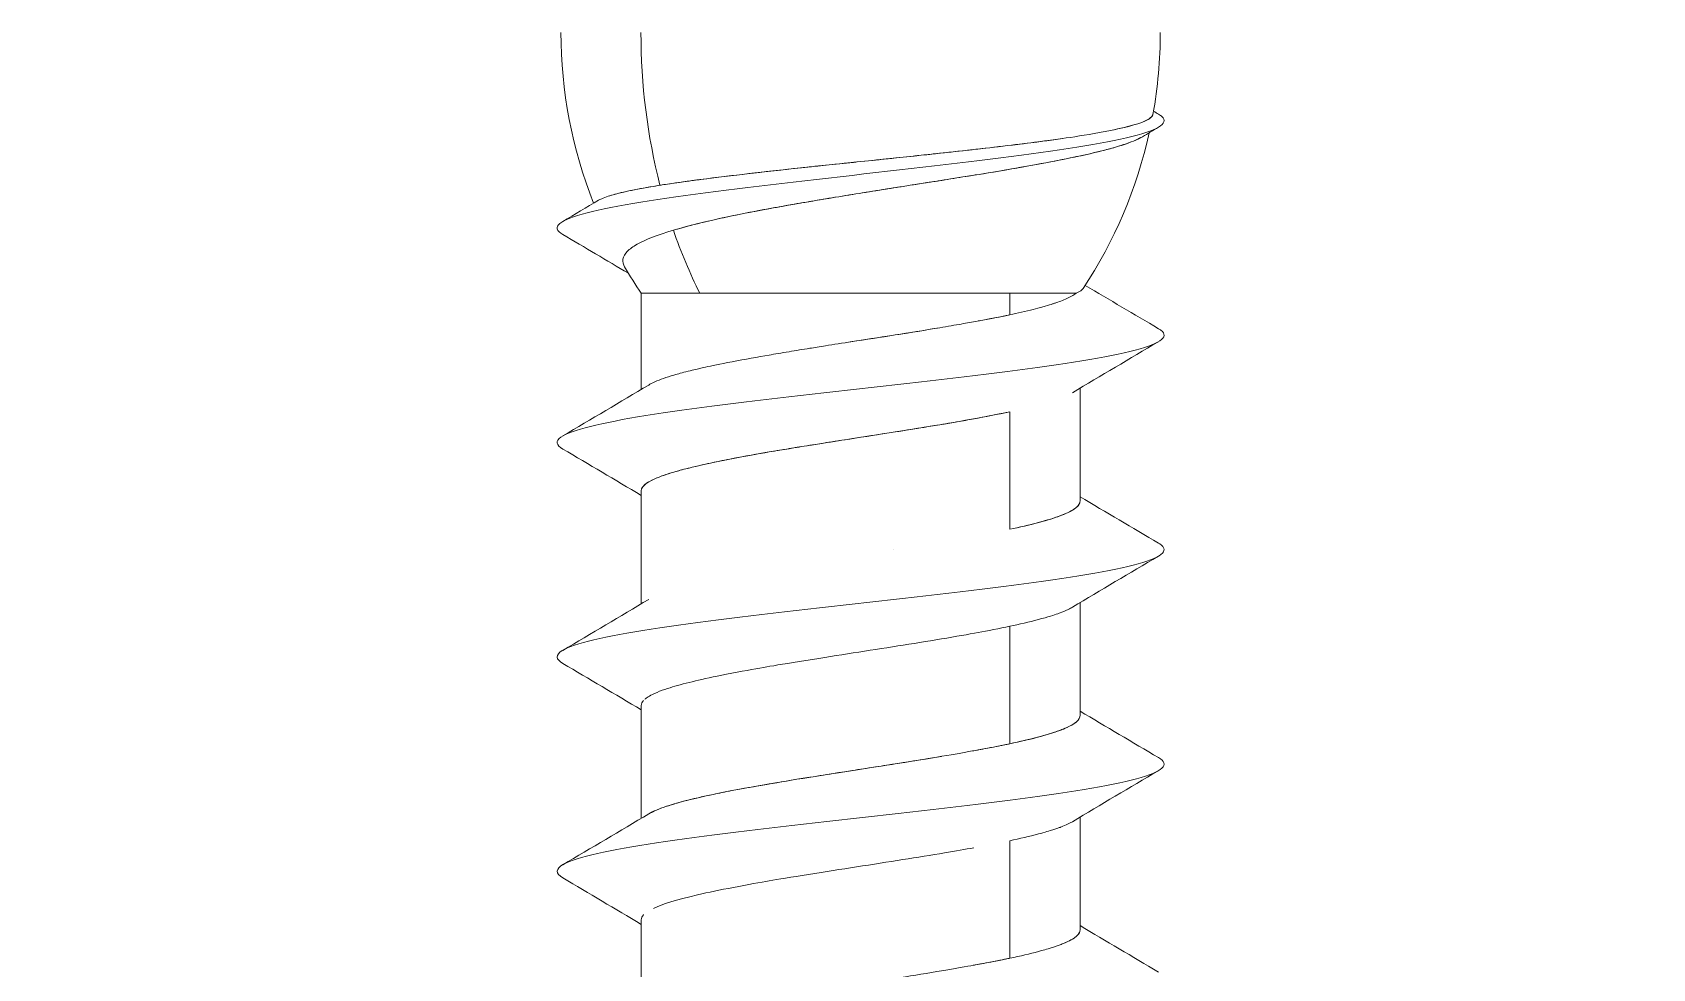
# Model space of a CAD drawing. Header units: inches. Extents: x 10 to 190, y 5 to 37.
# Drawn here: x 18.082 to 18.92, y 26.428 to 26.912 of the extents above; entities that cross this region are included whole.
import ezdxf

# ---------------------------------------------------------------- set-up
doc = ezdxf.new("R2010")
doc.units = ezdxf.units.IN
doc.header["$MEASUREMENT"] = 0

msp = doc.modelspace()

# ---------------------------------------------------------------- linework, layer by layer
at = {"color": 0, "linetype": 'Continuous', "lineweight": 0, "extrusion": (-1, 6.12323e-17, 0)}
for p, q in [((18.39672, 26.77715), (18.58741, 26.77715)), ((18.39672, 26.72735), (18.39672, 26.77715)), ((18.42701, 26.77715), (18.39672, 26.77715)), ((18.62167, 26.77715), (18.42701, 26.77715)), ((18.58741, 26.76597), (18.58741, 26.77715)), ((18.58741, 26.77715), (18.58741, 26.76597)), ((18.58741, 26.77715), (18.62167, 26.77715)), ((18.62372, 26.66952), (18.62372, 26.72802)), ((18.58741, 26.65498), (18.58741, 26.7158)), ((18.58741, 26.7158), (18.58741, 26.65498)), ((18.39672, 26.61635), (18.39672, 26.67482)), ((18.62372, 26.55852), (18.62372, 26.61701)), ((18.58741, 26.54398), (18.58741, 26.60479)), ((18.58741, 26.60479), (18.58741, 26.54398)), ((18.39672, 26.50535), (18.39672, 26.56382)), ((18.62372, 26.44752), (18.62372, 26.50601)), ((18.58741, 26.43298), (18.58741, 26.49379)), ((18.58741, 26.49379), (18.58741, 26.43298)), ((18.39672, 26.39435), (18.39672, 26.45283))]:
    msp.add_line(p, q, dxfattribs=at)
msp.add_circle((19.41802, 27.66838), 6.76088)
at = {"color": 0, "linetype": 'Continuous', "lineweight": 0, "extrusion": (0, 0, -1)}
for centre, start, end in [((-18.59555, 26.91215), 338.41063, 0), ((-18.42489, 26.91215), 180, 190.16471), ((-18.42489, 26.91215), 192.47295, 213.47836), ((-18.59555, 26.91215), 325.82437, 329.66757)]:
    msp.add_arc(centre, 0.24033, start, end, dxfattribs=at)
for start_param, end_param in [(-1.906306, -1.570796), (-2.167274, -2.010951)]:
    msp.add_ellipse((18.57278, 26.91215), major_axis=(0, 0.24033), ratio=0.733138, start_param=start_param, end_param=end_param, dxfattribs=at)
at = {"color": 0, "linetype": 'Continuous', "lineweight": 0}
for start_param, end_param in [(-1.570796, -1.235287), (-1.130641, -0.974319)]:
    msp.add_ellipse((18.57278, 26.91215), major_axis=(0, -0.24033), ratio=0.733138, start_param=start_param, end_param=end_param, dxfattribs=at)
for points in [[(18.66173, 26.87134), (18.6626, 26.87083), (18.66348, 26.87031), (18.66435, 26.8698)], [(18.66426, 26.86302), (18.66151, 26.86141), (18.65877, 26.85979), (18.65603, 26.85817)], [(18.65759, 26.86641), (18.65759, 26.86641), (18.65759, 26.86641), (18.65759, 26.86641)], [(18.35609, 26.8143), (18.36229, 26.81795), (18.36849, 26.8216), (18.37468, 26.82526)], [(18.3901, 26.78746), (18.37881, 26.79418), (18.3675, 26.80086), (18.35618, 26.80752)], [(18.62167, 26.77715), (18.62371, 26.77802), (18.62485, 26.77882), (18.62535, 26.77958)], [(18.62643, 26.78123), (18.63904, 26.77372), (18.65169, 26.76625), (18.66435, 26.7588)], [(18.66425, 26.75202), (18.64939, 26.74327), (18.63456, 26.7345), (18.61977, 26.72566)], [(18.3561, 26.70331), (18.37095, 26.71204), (18.38579, 26.72081), (18.40058, 26.72965)], [(18.39672, 26.67251), (18.38324, 26.68056), (18.36972, 26.68855), (18.35619, 26.69651)], [(18.62372, 26.67185), (18.63723, 26.66379), (18.65077, 26.65579), (18.66433, 26.64781)], [(18.52716, 26.64441), (18.52716, 26.64441), (18.52717, 26.64441), (18.52717, 26.64441)], [(18.66424, 26.64101), (18.64939, 26.63227), (18.63455, 26.6235), (18.61976, 26.61465)], [(18.35611, 26.59232), (18.37096, 26.60105), (18.3858, 26.60982), (18.40058, 26.61866)], [(18.39672, 26.56151), (18.38324, 26.56956), (18.36973, 26.57754), (18.3562, 26.58551)], [(18.62372, 26.56085), (18.63722, 26.55279), (18.65076, 26.5448), (18.66432, 26.53682)], [(18.52715, 26.53341), (18.52716, 26.53341), (18.52716, 26.53341), (18.52717, 26.53341)], [(18.66423, 26.53), (18.64938, 26.52126), (18.63454, 26.51249), (18.61976, 26.50364)], [(18.35613, 26.48133), (18.37098, 26.49007), (18.38581, 26.49883), (18.40059, 26.50767)], [(18.39672, 26.45051), (18.38324, 26.45855), (18.36973, 26.46654), (18.35621, 26.4745)], [(18.62372, 26.44985), (18.63721, 26.4418), (18.65075, 26.43381), (18.66429, 26.42584)]]:
    msp.add_open_spline(points, degree=3, dxfattribs=at)
for points, knots in [([(18.35618, 26.80752), (18.35291, 26.80944), (18.35234, 26.81137), (18.35902, 26.81698), (18.37387, 26.82067), (18.419, 26.82804), (18.44918, 26.83172), (18.51357, 26.83909), (18.54762, 26.84278), (18.60686, 26.85015), (18.63189, 26.85384), (18.66352, 26.86121), (18.67004, 26.86489), (18.66561, 26.86899), (18.66504, 26.86939), (18.66435, 26.8698)], [0.9754835, 0.9754835, 0.9754835, 0.9754835, 0.97744693, 0.97744693, 0.98120578, 0.98120578, 0.98496462, 0.98496462, 0.98872347, 0.98872347, 0.99248231, 0.99248231, 0.99624116, 0.99624116, 0.99665651, 0.99665651, 0.99665651, 0.99665651]), ([(18.66435, 26.8698), (18.66504, 26.86939), (18.66561, 26.86899), (18.67004, 26.86489), (18.66352, 26.86121), (18.63189, 26.85384), (18.60686, 26.85015), (18.54762, 26.84278), (18.51357, 26.83909), (18.44918, 26.83172), (18.419, 26.82804), (18.37387, 26.82067), (18.35902, 26.81698), (18.35234, 26.81137), (18.35291, 26.80944), (18.35618, 26.80752)], [-0.99665651, -0.99665651, -0.99665651, -0.99665651, -0.99624116, -0.99624116, -0.99248231, -0.99248231, -0.98872347, -0.98872347, -0.98496462, -0.98496462, -0.98120578, -0.98120578, -0.97744693, -0.97744693, -0.9754835, -0.9754835, -0.9754835, -0.9754835]), ([(18.40641, 26.83303), (18.40676, 26.83308), (18.40714, 26.83314), (18.40755, 26.83321), (18.40972, 26.83355), (18.41264, 26.83399), (18.41651, 26.83454), (18.42131, 26.83521), (18.42514, 26.83571), (18.42761, 26.83604), (18.43555, 26.83706), (18.44389, 26.83807), (18.45234, 26.83905), (18.4608, 26.84003), (18.46994, 26.84104), (18.47967, 26.84209), (18.4806, 26.84219), (18.48191, 26.84233), (18.48363, 26.84252), (18.48617, 26.84279), (18.48959, 26.84315), (18.49391, 26.8436), (18.50205, 26.84445), (18.50696, 26.84495), (18.50848, 26.8451), (18.5188, 26.84617), (18.5285, 26.84717), (18.5374, 26.84811), (18.54169, 26.84857), (18.55139, 26.84959), (18.56556, 26.85118), (18.56741, 26.85138), (18.56995, 26.85167), (18.57313, 26.85203), (18.57792, 26.85258), (18.58419, 26.8533), (18.59155, 26.85419), (18.60089, 26.85533), (18.60848, 26.85634), (18.61462, 26.85722), (18.61973, 26.85796), (18.62653, 26.85898), (18.63374, 26.86029), (18.63638, 26.86078), (18.63891, 26.86126), (18.64128, 26.86176), (18.64377, 26.86228), (18.64609, 26.86281), (18.64821, 26.86334), (18.65322, 26.86461), (18.6559, 26.86563), (18.65755, 26.86639), (18.65945, 26.86727), (18.66098, 26.8683), (18.66138, 26.86947), (18.66141, 26.86956), (18.66143, 26.86965), (18.66145, 26.86974)], [0, 0, 0, 0, 0.004954, 0.004954, 0.004954, 0.03125, 0.03125, 0.03125, 0.0625, 0.0625, 0.0625, 0.125, 0.125, 0.125, 0.1875, 0.1875, 0.1875, 0.2001248, 0.2001248, 0.2001248, 0.21875, 0.21875, 0.21875, 0.25, 0.25, 0.25, 0.3125, 0.3125, 0.3125, 0.375, 0.375, 0.375, 0.3999377, 0.3999377, 0.3999377, 0.4375, 0.4375, 0.4375, 0.5, 0.5, 0.5, 0.5625, 0.5625, 0.5625, 0.5929762, 0.5929762, 0.5929762, 0.625, 0.625, 0.625, 0.6875, 0.6875, 0.6875, 0.75, 0.75, 0.75, 0.7537128, 0.7537128, 0.7537128, 0.7537128]), ([(18.63375, 26.8603), (18.63906, 26.86127), (18.64399, 26.86227), (18.64833, 26.86337), (18.65377, 26.86476), (18.65729, 26.86608), (18.65927, 26.86731), (18.66047, 26.86805), (18.66116, 26.86876), (18.6614, 26.86953)], [0.5633866, 0.5633866, 0.5633866, 0.5633866, 0.625, 0.625, 0.625, 0.7023924, 0.7023924, 0.7023924, 0.7491506, 0.7491506, 0.7491506, 0.7491506]), ([(18.40641, 26.83303), (18.41313, 26.8341), (18.42117, 26.83522), (18.43051, 26.83641), (18.43718, 26.83726), (18.44452, 26.83814), (18.45161, 26.83896), (18.46011, 26.83995), (18.46919, 26.84096), (18.47915, 26.84204), (18.48912, 26.84311), (18.49886, 26.84411), (18.50825, 26.84508), (18.51898, 26.84619), (18.53009, 26.84734), (18.53968, 26.84836), (18.54926, 26.84937), (18.55998, 26.85054), (18.57216, 26.85192), (18.58556, 26.85344), (18.59632, 26.85475), (18.60539, 26.85595), (18.60865, 26.85638), (18.61169, 26.8568), (18.61476, 26.85724)], [0, 0, 0, 0, 0.072901, 0.072901, 0.072901, 0.125, 0.125, 0.125, 0.1875, 0.1875, 0.1875, 0.25, 0.25, 0.25, 0.3214286, 0.3214286, 0.3214286, 0.3928571, 0.3928571, 0.3928571, 0.471468, 0.471468, 0.471468, 0.4996302, 0.4996302, 0.4996302, 0.4996302]), ([(18.65603, 26.85817), (18.65401, 26.85699), (18.65115, 26.85575), (18.6477, 26.85454), (18.64405, 26.85326), (18.6395, 26.85193), (18.63348, 26.85045), (18.62747, 26.84898), (18.62109, 26.84763), (18.61492, 26.84641), (18.6095, 26.84532), (18.60317, 26.84413), (18.59537, 26.84274), (18.59431, 26.84255), (18.59322, 26.84236), (18.5918, 26.84211), (18.58216, 26.84041), (18.57441, 26.83914), (18.56952, 26.83835), (18.5684, 26.83816), (18.56744, 26.83801), (18.56602, 26.83778), (18.55837, 26.83655), (18.54918, 26.83511), (18.5388, 26.83349), (18.52843, 26.83187), (18.51897, 26.83037), (18.50945, 26.82884), (18.49993, 26.8273), (18.49067, 26.82576), (18.48225, 26.82433), (18.47383, 26.82289), (18.46487, 26.82132), (18.45543, 26.81952), (18.44204, 26.81697), (18.43097, 26.81448), (18.42255, 26.8123), (18.41909, 26.8114), (18.41606, 26.81055), (18.41338, 26.80976)], [0.315789, 0.315789, 0.315789, 0.315789, 0.375, 0.375, 0.375, 0.4375, 0.4375, 0.4375, 0.5, 0.5, 0.5, 0.5550015, 0.5550015, 0.5550015, 0.5625, 0.5625, 0.5625, 0.6134033, 0.6134033, 0.6134033, 0.625, 0.625, 0.625, 0.6875, 0.6875, 0.6875, 0.75, 0.75, 0.75, 0.8125, 0.8125, 0.8125, 0.875, 0.875, 0.875, 0.9636086, 0.9636086, 0.9636086, 1, 1, 1, 1]), ([(18.65603, 26.85817), (18.65419, 26.85709), (18.65145, 26.85583), (18.64723, 26.85438), (18.64444, 26.85342), (18.64166, 26.8526), (18.63925, 26.85194), (18.63674, 26.85126), (18.63462, 26.85073), (18.63313, 26.85037), (18.62624, 26.84869), (18.61965, 26.84734), (18.61452, 26.84633), (18.60803, 26.84504), (18.60057, 26.84365), (18.5921, 26.84216), (18.58926, 26.84166), (18.58518, 26.84095), (18.5797, 26.84003), (18.57672, 26.83953), (18.57396, 26.83907), (18.57148, 26.83866), (18.56972, 26.83838), (18.5681, 26.83811), (18.56661, 26.83787), (18.5542, 26.83588), (18.54487, 26.83444), (18.53927, 26.83356), (18.53003, 26.83212), (18.52052, 26.83062), (18.51095, 26.82908), (18.50694, 26.82843), (18.50224, 26.82767), (18.49692, 26.82679), (18.49282, 26.82611), (18.48876, 26.82543), (18.48476, 26.82475), (18.48418, 26.82465), (18.4836, 26.82455), (18.48301, 26.82446), (18.47847, 26.82368), (18.47398, 26.8229), (18.46955, 26.82212), (18.46583, 26.82146), (18.4615, 26.82068), (18.45668, 26.81976), (18.4482, 26.81815), (18.44026, 26.81652), (18.43303, 26.81486), (18.42934, 26.81401), (18.42244, 26.81241), (18.41438, 26.81005), (18.41405, 26.80995), (18.41371, 26.80986), (18.41338, 26.80976)], [0.3150203, 0.3150203, 0.3150203, 0.3150203, 0.375, 0.375, 0.375, 0.4056357, 0.4056357, 0.4056357, 0.4375, 0.4375, 0.4375, 0.5, 0.5, 0.5, 0.5625, 0.5625, 0.5625, 0.59375, 0.59375, 0.59375, 0.6120792, 0.6120792, 0.6120792, 0.625, 0.625, 0.625, 0.6875, 0.6875, 0.6875, 0.75, 0.75, 0.75, 0.78125, 0.78125, 0.78125, 0.8085147, 0.8085147, 0.8085147, 0.8125, 0.8125, 0.8125, 0.84375, 0.84375, 0.84375, 0.875, 0.875, 0.875, 0.9375, 0.9375, 0.9375, 0.9975072, 0.9975072, 0.9975072, 1, 1, 1, 1]), ([(18.37468, 26.82526), (18.37509, 26.82551), (18.37562, 26.82578), (18.37631, 26.82609), (18.37827, 26.82696), (18.38072, 26.82772), (18.38314, 26.82838), (18.38576, 26.82909), (18.38908, 26.82986), (18.39332, 26.83071), (18.39716, 26.83147), (18.40153, 26.83225), (18.40641, 26.83303)], [0.8276654, 0.8276654, 0.8276654, 0.8276654, 0.8392857, 0.8392857, 0.8392857, 0.8928571, 0.8928571, 0.8928571, 0.9464286, 0.9464286, 0.9464286, 1, 1, 1, 1]), ([(18.38034, 26.82757), (18.38047, 26.82761), (18.38062, 26.82765), (18.38076, 26.8277), (18.38618, 26.82935), (18.39378, 26.8309), (18.40177, 26.83226), (18.4033, 26.83252), (18.40485, 26.83278), (18.40641, 26.83303)], [0.8721925, 0.8721925, 0.8721925, 0.8721925, 0.875, 0.875, 0.875, 0.979864, 0.979864, 0.979864, 1, 1, 1, 1]), ([(18.41338, 26.80976), (18.40524, 26.80734), (18.39891, 26.80492), (18.39462, 26.80251), (18.39247, 26.8013), (18.39072, 26.80002), (18.38952, 26.79879), (18.38833, 26.79756), (18.38749, 26.79623), (18.38725, 26.79471), (18.38704, 26.79335), (18.38738, 26.79204), (18.38812, 26.79078)], [0, 0, 0, 0, 0.25, 0.25, 0.25, 0.375, 0.375, 0.375, 0.5, 0.5, 0.5, 0.6118816, 0.6118816, 0.6118816, 0.6118816]), ([(18.58741, 26.76597), (18.59137, 26.76681), (18.5955, 26.76775), (18.59953, 26.76877), (18.60643, 26.77052), (18.60907, 26.77146), (18.60947, 26.77159), (18.60992, 26.77173), (18.61041, 26.77189), (18.61093, 26.77207), (18.6127, 26.77267), (18.61483, 26.77343), (18.6169, 26.77437), (18.61952, 26.77556), (18.62086, 26.77649), (18.62167, 26.77715)], [0, 0, 0, 0, 0.25, 0.25, 0.25, 0.5, 0.5, 0.5, 0.556537, 0.556537, 0.556537, 0.75, 0.75, 0.75, 1, 1, 1, 1]), ([(18.40058, 26.72965), (18.40132, 26.73011), (18.40238, 26.73066), (18.40381, 26.7313), (18.4065, 26.73249), (18.40982, 26.73365), (18.41354, 26.73476), (18.41492, 26.73517), (18.41694, 26.73575), (18.41986, 26.73651), (18.4229, 26.73729), (18.42538, 26.73787), (18.42699, 26.73825), (18.42779, 26.73843), (18.42876, 26.73865), (18.4299, 26.7389), (18.43301, 26.73958), (18.43745, 26.74052), (18.44368, 26.74171), (18.45054, 26.74301), (18.45707, 26.74416), (18.46284, 26.74515), (18.46577, 26.74566), (18.46921, 26.74624), (18.4732, 26.7469), (18.47674, 26.74749), (18.48033, 26.74807), (18.48393, 26.74865), (18.48634, 26.74904), (18.48906, 26.74948), (18.49211, 26.74996), (18.49614, 26.75059), (18.50075, 26.75131), (18.5059, 26.75211), (18.51559, 26.7536), (18.52303, 26.75476), (18.52816, 26.75557), (18.53269, 26.75628), (18.54004, 26.75744), (18.54966, 26.75905), (18.55375, 26.75973), (18.55759, 26.76039), (18.56118, 26.76101), (18.56418, 26.76153), (18.567, 26.76204), (18.56965, 26.76252), (18.5804, 26.76447), (18.58575, 26.76562), (18.58741, 26.76597)], [0.3560294, 0.3560294, 0.3560294, 0.3560294, 0.375, 0.375, 0.375, 0.4375, 0.4375, 0.4375, 0.46875, 0.46875, 0.46875, 0.5, 0.5, 0.5, 0.5168864, 0.5168864, 0.5168864, 0.5625, 0.5625, 0.5625, 0.625, 0.625, 0.625, 0.65625, 0.65625, 0.65625, 0.6875, 0.6875, 0.6875, 0.7143892, 0.7143892, 0.7143892, 0.75, 0.75, 0.75, 0.8125, 0.8125, 0.8125, 0.875, 0.875, 0.875, 0.9090246, 0.9090246, 0.9090246, 0.9375, 0.9375, 0.9375, 1, 1, 1, 1]), ([(18.57109, 26.76278), (18.57152, 26.76286), (18.57195, 26.76294), (18.57239, 26.76302), (18.58084, 26.76458), (18.58628, 26.76573), (18.58741, 26.76597)], [0.93427687, 0.93427687, 0.93427687, 0.93427687, 0.9375, 0.9375, 0.9375, 1, 1, 1, 1]), ([(18.35619, 26.69651), (18.35267, 26.69858), (18.35228, 26.70066), (18.36037, 26.70641), (18.37598, 26.7101), (18.42227, 26.71747), (18.45283, 26.72116), (18.5175, 26.72853), (18.55144, 26.73221), (18.60997, 26.73958), (18.63442, 26.74327), (18.66463, 26.75064), (18.67032, 26.75433), (18.66519, 26.75828), (18.6648, 26.75854), (18.66435, 26.7588)], [0.93774534, 0.93774534, 0.93774534, 0.93774534, 0.93985849, 0.93985849, 0.94361733, 0.94361733, 0.94737618, 0.94737618, 0.95113502, 0.95113502, 0.95489387, 0.95489387, 0.95865271, 0.95865271, 0.9589223, 0.9589223, 0.9589223, 0.9589223]), ([(18.66435, 26.7588), (18.6648, 26.75854), (18.66519, 26.75828), (18.67032, 26.75433), (18.66463, 26.75064), (18.63442, 26.74327), (18.60997, 26.73958), (18.55144, 26.73221), (18.5175, 26.72853), (18.45283, 26.72116), (18.42227, 26.71747), (18.37598, 26.7101), (18.36037, 26.70641), (18.35228, 26.70066), (18.35267, 26.69858), (18.35619, 26.69651)], [-0.9589223, -0.9589223, -0.9589223, -0.9589223, -0.95865271, -0.95865271, -0.95489387, -0.95489387, -0.95113502, -0.95113502, -0.94737618, -0.94737618, -0.94361733, -0.94361733, -0.93985849, -0.93985849, -0.93774534, -0.93774534, -0.93774534, -0.93774534]), ([(18.50487, 26.75195), (18.50497, 26.75196), (18.50506, 26.75198), (18.50516, 26.75199), (18.52076, 26.7544), (18.5357, 26.75671), (18.54991, 26.75909)], [0.7492425, 0.7492425, 0.7492425, 0.7492425, 0.75, 0.75, 0.75, 0.8746825, 0.8746825, 0.8746825, 0.8746825]), ([(18.58741, 26.7158), (18.58574, 26.71544), (18.5804, 26.71428), (18.56966, 26.7123), (18.567, 26.71181), (18.56418, 26.71131), (18.56118, 26.71078), (18.5576, 26.71016), (18.55378, 26.70952), (18.54971, 26.70884), (18.54004, 26.70725), (18.53265, 26.7061), (18.52812, 26.70538), (18.523, 26.70458), (18.51559, 26.70342), (18.50598, 26.70191), (18.50093, 26.70112), (18.4963, 26.70039), (18.49211, 26.69973), (18.48915, 26.69926), (18.48641, 26.69883), (18.48389, 26.69843), (18.48008, 26.69782), (18.47653, 26.69725), (18.47323, 26.69671), (18.47014, 26.69621), (18.46666, 26.69563), (18.46286, 26.69498), (18.45708, 26.69399), (18.45053, 26.69283), (18.44366, 26.6915), (18.43744, 26.6903), (18.43301, 26.68936), (18.4299, 26.68867), (18.42875, 26.68842), (18.42778, 26.6882), (18.42697, 26.68801), (18.42536, 26.68765), (18.42288, 26.68707), (18.41982, 26.68629), (18.41694, 26.68555), (18.41493, 26.68498), (18.41355, 26.68458), (18.40982, 26.68347), (18.40648, 26.68231), (18.40378, 26.68109), (18.39912, 26.67899), (18.39837, 26.67783), (18.39815, 26.67761), (18.39796, 26.67743), (18.39664, 26.6765), (18.39672, 26.67482)], [0, 0, 0, 0, 0.0625, 0.0625, 0.0625, 0.0910236, 0.0910236, 0.0910236, 0.125, 0.125, 0.125, 0.1875, 0.1875, 0.1875, 0.25, 0.25, 0.25, 0.2866586, 0.2866586, 0.2866586, 0.3125, 0.3125, 0.3125, 0.34375, 0.34375, 0.34375, 0.375, 0.375, 0.375, 0.4375, 0.4375, 0.4375, 0.483038, 0.483038, 0.483038, 0.5, 0.5, 0.5, 0.53125, 0.53125, 0.53125, 0.5625, 0.5625, 0.5625, 0.625, 0.625, 0.625, 0.6875, 0.6875, 0.6875, 0.7430454, 0.7430454, 0.7430454, 0.7430454]), ([(18.58741, 26.7158), (18.58117, 26.71447), (18.57421, 26.71314), (18.56893, 26.71217), (18.56365, 26.7112), (18.5561, 26.70988), (18.5466, 26.70833), (18.52759, 26.70523), (18.51011, 26.70258), (18.49666, 26.70045), (18.49162, 26.69965), (18.4853, 26.69867), (18.47639, 26.69722), (18.46748, 26.69578), (18.46171, 26.69479), (18.45729, 26.69401), (18.45288, 26.69324), (18.44737, 26.69224), (18.44098, 26.69098), (18.43458, 26.68971), (18.43002, 26.68872), (18.42631, 26.68786), (18.42198, 26.68686), (18.41749, 26.68572), (18.41411, 26.68474), (18.41073, 26.68376), (18.40692, 26.6826), (18.40305, 26.68075), (18.39917, 26.67891), (18.39828, 26.67775), (18.39807, 26.67754), (18.39787, 26.67734), (18.39671, 26.6763), (18.39672, 26.67482)], [0, 0, 0, 0, 0.0714286, 0.0714286, 0.0714286, 0.1428571, 0.1428571, 0.1428571, 0.2857143, 0.2857143, 0.2857143, 0.3392857, 0.3392857, 0.3392857, 0.3928571, 0.3928571, 0.3928571, 0.4464286, 0.4464286, 0.4464286, 0.5, 0.5, 0.5, 0.5625, 0.5625, 0.5625, 0.625, 0.625, 0.625, 0.6875, 0.6875, 0.6875, 0.7464897, 0.7464897, 0.7464897, 0.7464897]), ([(18.58741, 26.65498), (18.5924, 26.65603), (18.59757, 26.65719), (18.60316, 26.65872), (18.60876, 26.66025), (18.61203, 26.66141), (18.6142, 26.66225), (18.61637, 26.66309), (18.61885, 26.66424), (18.62039, 26.66523), (18.62193, 26.66622), (18.6232, 26.66737), (18.6236, 26.6687), (18.62368, 26.66898), (18.62372, 26.66926), (18.62372, 26.66952)], [0, 0, 0, 0, 0.0625, 0.0625, 0.0625, 0.125, 0.125, 0.125, 0.1875, 0.1875, 0.1875, 0.25, 0.25, 0.25, 0.2633452, 0.2633452, 0.2633452, 0.2633452]), ([(18.58741, 26.65498), (18.59228, 26.65601), (18.59736, 26.65717), (18.60219, 26.65846), (18.60739, 26.65985), (18.61038, 26.66086), (18.61218, 26.6615), (18.61267, 26.66167), (18.61306, 26.66182), (18.61338, 26.66194), (18.61447, 26.66234), (18.61596, 26.66292), (18.61754, 26.66367), (18.61923, 26.66448), (18.62013, 26.66505), (18.62064, 26.66539), (18.62233, 26.66652), (18.62336, 26.66768), (18.62364, 26.66886), (18.62366, 26.66896), (18.62374, 26.66918), (18.62372, 26.66952)], [0, 0, 0, 0, 0.0625, 0.0625, 0.0625, 0.1117725, 0.1117725, 0.1117725, 0.125, 0.125, 0.125, 0.15625, 0.15625, 0.15625, 0.1875, 0.1875, 0.1875, 0.25, 0.25, 0.25, 0.2670222, 0.2670222, 0.2670222, 0.2670222]), ([(18.3562, 26.58551), (18.35243, 26.58772), (18.35226, 26.58994), (18.36182, 26.59585), (18.37817, 26.59953), (18.42559, 26.6069), (18.45653, 26.61059), (18.52143, 26.61796), (18.55523, 26.62165), (18.61303, 26.62902), (18.63687, 26.6327), (18.66565, 26.64007), (18.6705, 26.64376), (18.66474, 26.64757), (18.66454, 26.64769), (18.66433, 26.64781)], [0.90000731, 0.90000731, 0.90000731, 0.90000731, 0.90227005, 0.90227005, 0.90602889, 0.90602889, 0.90978774, 0.90978774, 0.91354658, 0.91354658, 0.91730542, 0.91730542, 0.92106427, 0.92106427, 0.92118945, 0.92118945, 0.92118945, 0.92118945]), ([(18.66433, 26.64781), (18.66454, 26.64769), (18.66474, 26.64757), (18.6705, 26.64376), (18.66565, 26.64007), (18.63687, 26.6327), (18.61303, 26.62902), (18.55523, 26.62165), (18.52143, 26.61796), (18.45653, 26.61059), (18.42559, 26.6069), (18.37817, 26.59953), (18.36182, 26.59585), (18.35226, 26.58994), (18.35243, 26.58772), (18.3562, 26.58551)], [-0.92118945, -0.92118945, -0.92118945, -0.92118945, -0.92106427, -0.92106427, -0.91730542, -0.91730542, -0.91354658, -0.91354658, -0.90978774, -0.90978774, -0.90602889, -0.90602889, -0.90227005, -0.90227005, -0.90000731, -0.90000731, -0.90000731, -0.90000731]), ([(18.61976, 26.61465), (18.61924, 26.61433), (18.61852, 26.61393), (18.61751, 26.61345), (18.61595, 26.6127), (18.61447, 26.61212), (18.61338, 26.61171), (18.61307, 26.61159), (18.61267, 26.61145), (18.61218, 26.61127), (18.61038, 26.61064), (18.60737, 26.60963), (18.60214, 26.60825), (18.59733, 26.60698), (18.59227, 26.60583), (18.58741, 26.60479)], [0.8253823, 0.8253823, 0.8253823, 0.8253823, 0.84375, 0.84375, 0.84375, 0.875, 0.875, 0.875, 0.8883182, 0.8883182, 0.8883182, 0.9375, 0.9375, 0.9375, 1, 1, 1, 1]), ([(18.58741, 26.60479), (18.58196, 26.60363), (18.57597, 26.60247), (18.57099, 26.60155), (18.56601, 26.60062), (18.55944, 26.59946), (18.55198, 26.59822), (18.53706, 26.59574), (18.52207, 26.59343), (18.5064, 26.59097), (18.49856, 26.58974), (18.49115, 26.58859), (18.48189, 26.58711), (18.47263, 26.58563), (18.46577, 26.58448), (18.46166, 26.58377), (18.45755, 26.58307), (18.45093, 26.58191), (18.44357, 26.58048), (18.43622, 26.57906), (18.43082, 26.5779), (18.42641, 26.57689), (18.422, 26.57587), (18.4175, 26.57472), (18.41418, 26.57376), (18.41086, 26.5728), (18.40715, 26.57164), (18.40352, 26.56997), (18.40077, 26.56871), (18.39936, 26.56773), (18.39853, 26.56697)], [0, 0, 0, 0, 0.0625, 0.0625, 0.0625, 0.125, 0.125, 0.125, 0.25, 0.25, 0.25, 0.3125, 0.3125, 0.3125, 0.375, 0.375, 0.375, 0.4375, 0.4375, 0.4375, 0.5, 0.5, 0.5, 0.5625, 0.5625, 0.5625, 0.625, 0.625, 0.625, 0.6722977, 0.6722977, 0.6722977, 0.6722977]), ([(18.39797, 26.56644), (18.39793, 26.56639), (18.39788, 26.56634), (18.39784, 26.5663), (18.39721, 26.5656), (18.39675, 26.56468), (18.39672, 26.56382)], [0.68411623, 0.68411623, 0.68411623, 0.68411623, 0.6875, 0.6875, 0.6875, 0.73980949, 0.73980949, 0.73980949, 0.73980949]), ([(18.58741, 26.54398), (18.59272, 26.5451), (18.5979, 26.54626), (18.604, 26.54795), (18.61011, 26.54965), (18.61304, 26.55081), (18.61359, 26.55102), (18.61414, 26.55123), (18.61736, 26.55238), (18.62001, 26.55399), (18.62266, 26.55561), (18.62339, 26.55676), (18.62365, 26.55789), (18.62369, 26.5581), (18.62371, 26.55831), (18.62372, 26.55852)], [0, 0, 0, 0, 0.0625, 0.0625, 0.0625, 0.125, 0.125, 0.125, 0.1875, 0.1875, 0.1875, 0.25, 0.25, 0.25, 0.2616815, 0.2616815, 0.2616815, 0.2616815]), ([(18.58741, 26.54398), (18.59261, 26.54508), (18.5976, 26.54623), (18.60213, 26.54744), (18.61008, 26.54956), (18.61281, 26.55073), (18.61337, 26.55093), (18.61394, 26.55115), (18.6175, 26.5523), (18.62063, 26.55439), (18.62242, 26.55558), (18.62337, 26.55674), (18.62364, 26.55784), (18.62368, 26.55803), (18.62372, 26.55826), (18.62372, 26.55852)], [0, 0, 0, 0, 0.0625, 0.0625, 0.0625, 0.125, 0.125, 0.125, 0.1875, 0.1875, 0.1875, 0.25, 0.25, 0.25, 0.2643068, 0.2643068, 0.2643068, 0.2643068]), ([(18.40059, 26.50767), (18.4014, 26.50815), (18.40244, 26.50869), (18.40379, 26.50929), (18.40685, 26.51066), (18.41038, 26.51181), (18.41355, 26.51276), (18.41479, 26.51312), (18.4185, 26.51428), (18.42696, 26.51623), (18.42911, 26.51673), (18.43142, 26.51724), (18.43394, 26.51777), (18.43691, 26.51839), (18.44014, 26.51904), (18.44366, 26.51971), (18.45197, 26.5213), (18.45869, 26.52244), (18.46283, 26.52315), (18.46757, 26.52396), (18.4745, 26.52513), (18.48389, 26.52664), (18.48881, 26.52743), (18.49341, 26.52816), (18.49763, 26.52882), (18.50059, 26.52929), (18.50337, 26.52972), (18.50594, 26.53012), (18.50988, 26.53073), (18.5136, 26.5313), (18.5171, 26.53184), (18.52032, 26.53234), (18.52401, 26.53291), (18.52812, 26.53356), (18.53443, 26.53455), (18.54172, 26.53571), (18.54969, 26.53705), (18.55691, 26.53825), (18.56229, 26.5392), (18.56609, 26.53988), (18.56748, 26.54013), (18.56865, 26.54034), (18.56964, 26.54052), (18.57167, 26.54089), (18.57483, 26.54147), (18.57887, 26.54225), (18.5827, 26.543), (18.58548, 26.54357), (18.58741, 26.54398)], [0.3502982, 0.3502982, 0.3502982, 0.3502982, 0.375, 0.375, 0.375, 0.4375, 0.4375, 0.4375, 0.5, 0.5, 0.5, 0.5286297, 0.5286297, 0.5286297, 0.5625, 0.5625, 0.5625, 0.625, 0.625, 0.625, 0.6875, 0.6875, 0.6875, 0.7242223, 0.7242223, 0.7242223, 0.75, 0.75, 0.75, 0.78125, 0.78125, 0.78125, 0.8125, 0.8125, 0.8125, 0.875, 0.875, 0.875, 0.9208216, 0.9208216, 0.9208216, 0.9375, 0.9375, 0.9375, 0.96875, 0.96875, 0.96875, 1, 1, 1, 1]), ([(18.5704, 26.54066), (18.57061, 26.5407), (18.57081, 26.54073), (18.57101, 26.54077), (18.57593, 26.54168), (18.58195, 26.54283), (18.58741, 26.54398)], [0.93497714, 0.93497714, 0.93497714, 0.93497714, 0.9375, 0.9375, 0.9375, 1, 1, 1, 1]), ([(18.35621, 26.4745), (18.35219, 26.47687), (18.35226, 26.47923), (18.36336, 26.48528), (18.38045, 26.48897), (18.42895, 26.49634), (18.46025, 26.50002), (18.52535, 26.50739), (18.559, 26.51108), (18.61602, 26.51845), (18.63925, 26.52214), (18.66651, 26.52949), (18.67055, 26.53316), (18.66432, 26.53682)], [0.86226949, 0.86226949, 0.86226949, 0.86226949, 0.8646816, 0.8646816, 0.86844045, 0.86844045, 0.87219929, 0.87219929, 0.87595814, 0.87595814, 0.87971698, 0.87971698, 0.88345745, 0.88345745, 0.88345745, 0.88345745]), ([(18.66432, 26.53682), (18.67055, 26.53316), (18.66651, 26.52949), (18.63925, 26.52214), (18.61602, 26.51845), (18.559, 26.51108), (18.52535, 26.50739), (18.46025, 26.50002), (18.42895, 26.49634), (18.38045, 26.48897), (18.36336, 26.48528), (18.35226, 26.47923), (18.35219, 26.47687), (18.35621, 26.4745)], [-0.88345745, -0.88345745, -0.88345745, -0.88345745, -0.87971698, -0.87971698, -0.87595814, -0.87595814, -0.87219929, -0.87219929, -0.86844045, -0.86844045, -0.8646816, -0.8646816, -0.86226949, -0.86226949, -0.86226949, -0.86226949]), ([(18.40059, 26.50767), (18.40121, 26.50803), (18.4019, 26.5084), (18.40269, 26.50879), (18.40768, 26.51119), (18.41527, 26.51351), (18.42613, 26.51604), (18.43156, 26.51731), (18.43709, 26.51847), (18.4447, 26.51991), (18.45232, 26.52135), (18.45899, 26.5225), (18.4634, 26.52325), (18.46781, 26.524), (18.47474, 26.52517), (18.48349, 26.52658), (18.49224, 26.52799), (18.49967, 26.52915), (18.50854, 26.53052), (18.52568, 26.53317), (18.54003, 26.53542), (18.55211, 26.53745)], [0.3552213, 0.3552213, 0.3552213, 0.3552213, 0.375, 0.375, 0.375, 0.5, 0.5, 0.5, 0.5625, 0.5625, 0.5625, 0.625, 0.625, 0.625, 0.6875, 0.6875, 0.6875, 0.75, 0.75, 0.75, 0.870812, 0.870812, 0.870812, 0.870812]), ([(18.61976, 26.50364), (18.61688, 26.50188), (18.61389, 26.5009), (18.61338, 26.50071), (18.61305, 26.50059), (18.61195, 26.50016), (18.6097, 26.49944), (18.60798, 26.49889), (18.60559, 26.49816), (18.60219, 26.49727), (18.59764, 26.49606), (18.59263, 26.49491), (18.58741, 26.49379)], [0.8182432, 0.8182432, 0.8182432, 0.8182432, 0.8749039, 0.8749039, 0.8749039, 0.910462, 0.910462, 0.910462, 0.9375, 0.9375, 0.9375, 1, 1, 1, 1]), ([(18.56875, 26.49013), (18.56455, 26.48937), (18.55922, 26.48844), (18.55363, 26.4875), (18.53979, 26.48519), (18.52493, 26.48287), (18.50814, 26.48024), (18.49974, 26.47893), (18.49228, 26.47777), (18.48328, 26.47634), (18.47428, 26.4749), (18.46739, 26.47376), (18.46294, 26.47299), (18.45848, 26.47223), (18.45182, 26.47107), (18.44449, 26.46966), (18.43716, 26.46825), (18.43161, 26.46709), (18.42589, 26.46577), (18.41466, 26.46317), (18.40758, 26.4609), (18.40308, 26.45876)], [0.0745147, 0.0745147, 0.0745147, 0.0745147, 0.125, 0.125, 0.125, 0.25, 0.25, 0.25, 0.3125, 0.3125, 0.3125, 0.375, 0.375, 0.375, 0.4375, 0.4375, 0.4375, 0.5, 0.5, 0.5, 0.6225443, 0.6225443, 0.6225443, 0.6225443]), ([(18.39804, 26.45551), (18.39802, 26.45548), (18.39799, 26.45546), (18.39796, 26.45543), (18.39719, 26.45462), (18.39675, 26.45368), (18.39672, 26.45283)], [0.6856944, 0.6856944, 0.6856944, 0.6856944, 0.6875, 0.6875, 0.6875, 0.73987419, 0.73987419, 0.73987419, 0.73987419]), ([(18.58741, 26.43298), (18.59293, 26.43415), (18.59787, 26.4353), (18.60216, 26.43645), (18.60344, 26.43679), (18.60559, 26.43737), (18.60823, 26.43819), (18.61067, 26.43895), (18.61229, 26.43953), (18.61339, 26.43994), (18.6137, 26.44006), (18.61408, 26.4402), (18.61451, 26.44037), (18.61612, 26.44101), (18.61856, 26.44201), (18.62062, 26.44339), (18.62253, 26.44466), (18.62339, 26.44582), (18.62364, 26.44686), (18.62369, 26.44706), (18.62372, 26.44728), (18.62372, 26.44752)], [0, 0, 0, 0, 0.0625, 0.0625, 0.0625, 0.09375, 0.09375, 0.09375, 0.125, 0.125, 0.125, 0.1381297, 0.1381297, 0.1381297, 0.1875, 0.1875, 0.1875, 0.25, 0.25, 0.25, 0.2631778, 0.2631778, 0.2631778, 0.2631778]), ([(18.61519, 26.44065), (18.61686, 26.44131), (18.61854, 26.44209), (18.62009, 26.44304), (18.62276, 26.44469), (18.62343, 26.44584), (18.62366, 26.44693), (18.6237, 26.44712), (18.62371, 26.44732), (18.62372, 26.44752)], [0.1514239, 0.1514239, 0.1514239, 0.1514239, 0.1875, 0.1875, 0.1875, 0.25, 0.25, 0.25, 0.2611777, 0.2611777, 0.2611777, 0.2611777]), ([(18.40061, 26.39667), (18.40145, 26.39718), (18.40249, 26.39772), (18.40382, 26.39831), (18.40717, 26.3998), (18.41082, 26.40094), (18.41354, 26.40175), (18.41594, 26.40246), (18.42001, 26.40363), (18.42704, 26.40525), (18.42999, 26.40593), (18.433, 26.40658), (18.43602, 26.4072), (18.43857, 26.40772), (18.44113, 26.40823), (18.44366, 26.40871), (18.45384, 26.41065), (18.4608, 26.41181), (18.4629, 26.41217), (18.4684, 26.4131), (18.47538, 26.41427), (18.48396, 26.41565), (18.49044, 26.41669), (18.49596, 26.41756), (18.5004, 26.41826), (18.50249, 26.41858), (18.50435, 26.41887), (18.50596, 26.41912), (18.50794, 26.41943), (18.51166, 26.42), (18.5171, 26.42085), (18.52164, 26.42155), (18.52535, 26.42213), (18.52823, 26.42258), (18.535, 26.42364), (18.54222, 26.4248), (18.54967, 26.42604), (18.55952, 26.42769), (18.56555, 26.42878), (18.5685, 26.42931), (18.56899, 26.4294), (18.5694, 26.42948), (18.56972, 26.42954), (18.57209, 26.42997), (18.57519, 26.43054), (18.57887, 26.43126), (18.58379, 26.43221), (18.58648, 26.43278), (18.58741, 26.43298)], [0.3488601, 0.3488601, 0.3488601, 0.3488601, 0.375, 0.375, 0.375, 0.4375, 0.4375, 0.4375, 0.5, 0.5, 0.5, 0.5339098, 0.5339098, 0.5339098, 0.5625, 0.5625, 0.5625, 0.625, 0.625, 0.625, 0.6875, 0.6875, 0.6875, 0.7299699, 0.7299699, 0.7299699, 0.75, 0.75, 0.75, 0.78125, 0.78125, 0.78125, 0.8125, 0.8125, 0.8125, 0.875, 0.875, 0.875, 0.9285399, 0.9285399, 0.9285399, 0.9375, 0.9375, 0.9375, 0.96875, 0.96875, 0.96875, 1, 1, 1, 1]), ([(18.56871, 26.42935), (18.56873, 26.42936), (18.56875, 26.42936), (18.56876, 26.42936), (18.56979, 26.42955), (18.57659, 26.4307), (18.58741, 26.43298)], [0.93655261, 0.93655261, 0.93655261, 0.93655261, 0.9375, 0.9375, 0.9375, 1, 1, 1, 1])]:
    msp.add_open_spline(points, degree=3, knots=knots, dxfattribs=at)

doc.saveas('drawing.dxf')
